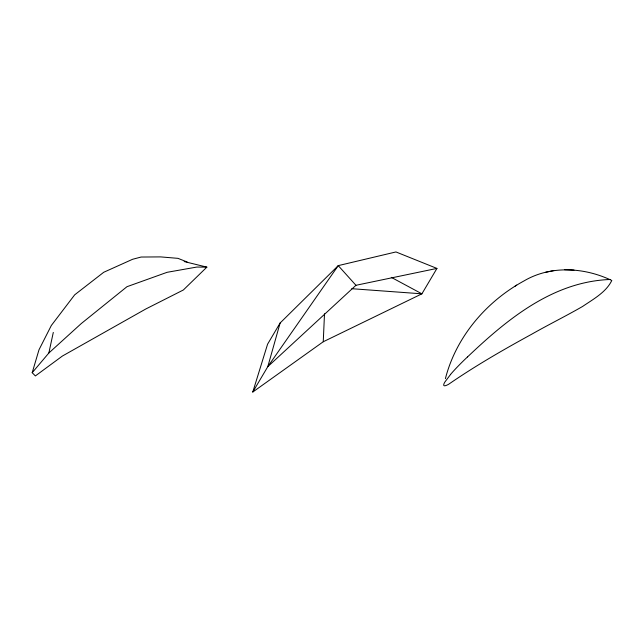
<?xml version="1.0" encoding="UTF-8"?>
<svg xmlns="http://www.w3.org/2000/svg" width="644" height="644" viewBox="0 0 644 644"><rect width="100%" height="100%" fill="white"/><g stroke="black" fill="none" stroke-linecap="round" stroke-linejoin="round"><path stroke-width="0.97" d="M323.248 341.755L421.901 293.825L436.938 268.419L395.955 251.949L338.245 265.626L280.124 322.998L267.59 344.17L252.77 392.051L323.248 341.755L324.504 313.781M184.176 261.553L206.869 267.131L183.355 289.985L145.729 309.031L62.42 356.027L35.372 375.935L32.2 372.699L48.855 353.001L53.299 332.409M280.124 322.998L267.807 366.645L252.77 392.051M32.2 372.699L38.986 349.813L51.335 325.478L74.664 294.847L103.732 272.275L132.616 259.274L141.117 257.037L160.646 256.9L177.969 258.349L187.163 261.987M445.398 378.648C456.137 336.732 486.486 301.295 524.184 280.832C550.934 265.135 584.688 267.421 611.8 280.486C606.052 292.328 593.148 299.251 582.603 306.455C565.867 316.091 548.543 324.64 531.759 334.188C503.366 349.724 475.296 365.881 448.635 384.267A47.704 5.458 -42.7 0 1 444.835 382.077L450.623 374.389M467.488 356.969C507.166 319.223 553.212 281.323 610.56 279.48M355.955 285.292L267.807 366.645L338.245 265.626L355.955 285.292L436.938 268.419M48.855 353.001L81.297 323.538L126.973 286.701L167.11 272.307L196.847 267.051L206.869 267.131M515.103 286.161L516.689 285.107M553.743 270.609L545.508 272.332M564.579 269.699L574.021 270.094M351.761 288.705L421.901 293.825L391.294 277.355M450.526 374.454A43.277 5.168 -42.2 0 1 467.431 356.977"/></g></svg>
